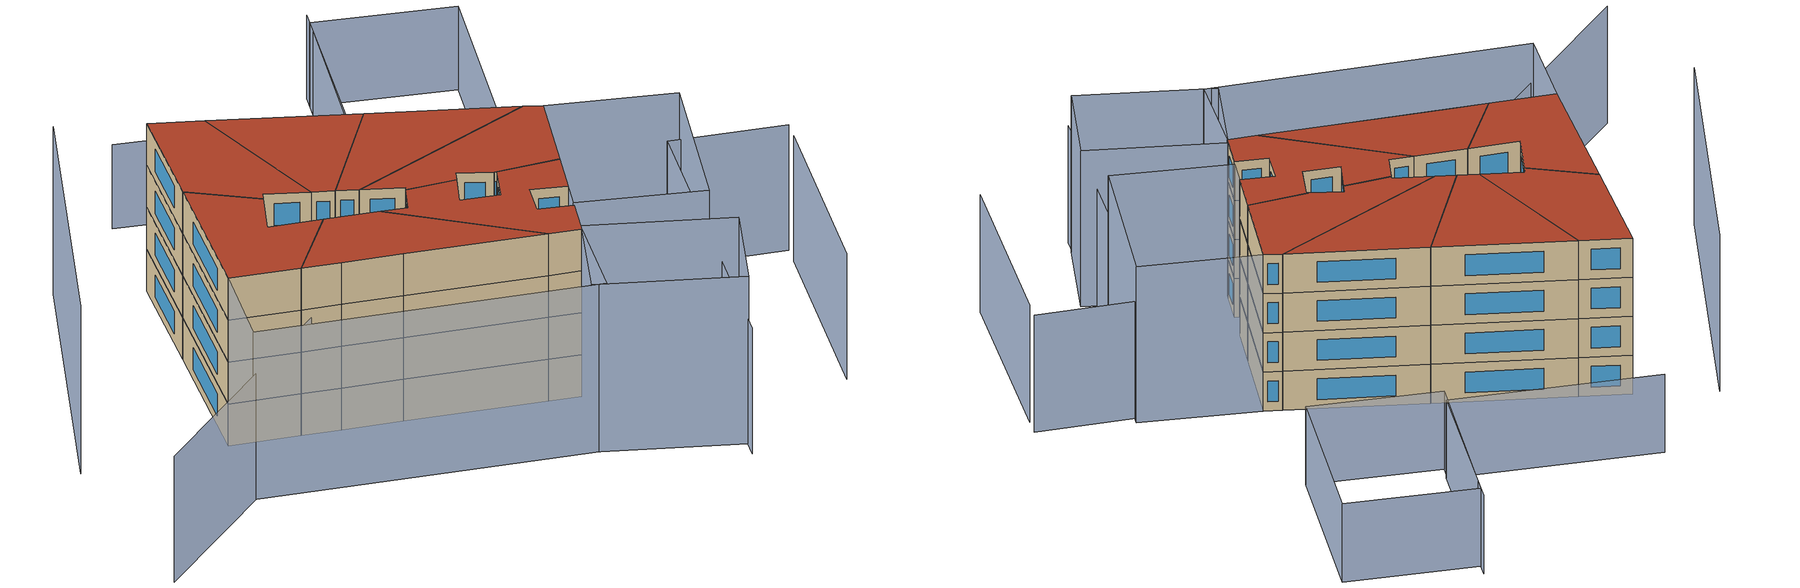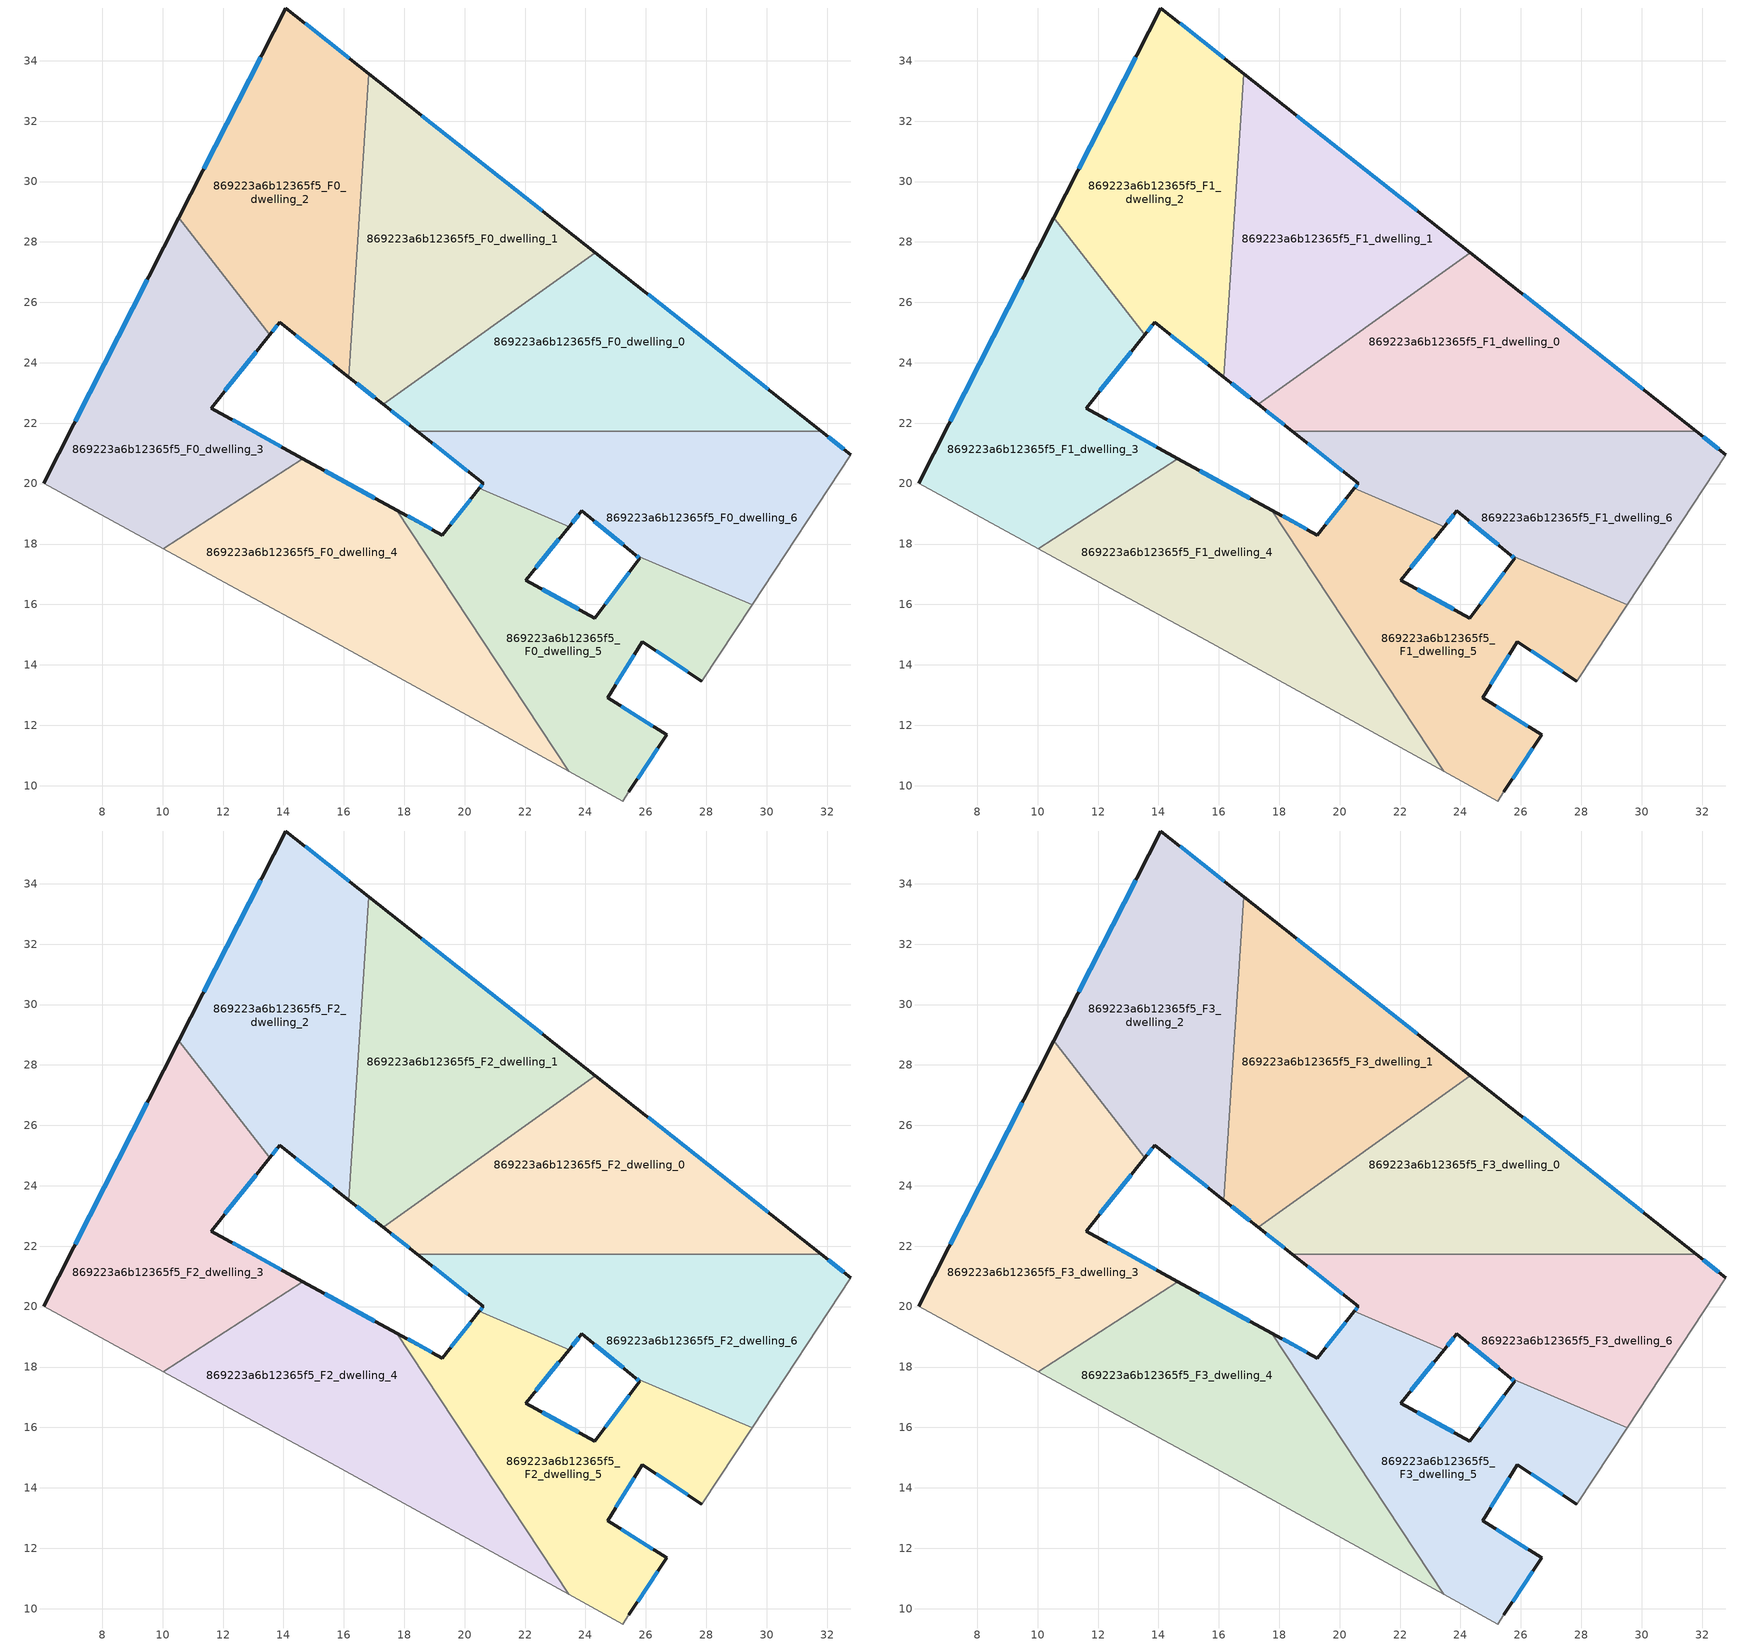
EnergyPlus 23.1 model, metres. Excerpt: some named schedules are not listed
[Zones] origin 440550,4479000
869223a6b12365f5_F0_dwelling_0
 floor ground (EU_floor_Construction): 31.8,21.73 18.44,21.73 17.3,22.63 24.32,27.65 z0
 wall outside (EU_wall_Construction): 17.3,22.63 18.44,21.73 / 31.8,21.73 24.32,27.65 z0:3
 wall to 869223a6b12365f5_F0_dwelling_6 (EU_wall_Construction): 18.44,21.73 31.8,21.73 z0:3
 wall to 869223a6b12365f5_F0_dwelling_1 (EU_wall_Construction): 24.32,27.65 17.3,22.63 z0:3
 window (EU_Window_Construction): 17.56,22.42 18.17,21.94 / 30.05,23.12 26.07,26.26 z0.7:2.3
869223a6b12365f5_F0_dwelling_1
 floor ground (EU_floor_Construction): 24.32,27.65 17.3,22.63 16.16,23.53 16.83,33.57 z0
 wall outside (EU_wall_Construction): 16.16,23.53 17.3,22.63 / 24.32,27.65 16.83,33.57 z0:3
 wall to 869223a6b12365f5_F0_dwelling_2 (EU_wall_Construction): 16.83,33.57 16.16,23.53 z0:3
 window (EU_Window_Construction): 16.43,23.32 17.03,22.84 / 22.56,29.04 18.58,32.18 z0.7:2.3
869223a6b12365f5_F0_dwelling_2
 floor ground (EU_floor_Construction): 16.83,33.57 16.16,23.53 13.87,25.33 13.55,24.93 10.54,28.8 14.08,35.75 z0
 wall outside (EU_wall_Construction): 13.55,24.93 13.87,25.33 16.16,23.53 / 16.83,33.57 14.08,35.75 10.54,28.8 z0:3
 wall to 869223a6b12365f5_F0_dwelling_3 (EU_wall_Construction): 10.54,28.8 13.55,24.93 z0:3
 window (EU_Window_Construction): 14.41,24.91 15.63,23.95 / 13.63,25.03 13.8,25.24 / 13.25,34.12 11.37,30.43 / 16.19,34.08 14.72,35.24 z0.7:2.3
869223a6b12365f5_F0_dwelling_3
 floor ground (EU_floor_Construction): 13.55,24.93 11.61,22.5 14.65,20.83 10.02,17.84 6.06,20.01 10.54,28.8 z0
 wall outside (EU_wall_Construction): 14.65,20.83 11.61,22.5 13.55,24.93 / 10.54,28.8 6.06,20.01 z0:3
 wall adiabatic (EU_wall_Construction): 6.06,20.01 10.02,17.84 z0:3
 wall to 869223a6b12365f5_F0_dwelling_4 (EU_wall_Construction): 10.02,17.84 14.65,20.83 z0:3
 window (EU_Window_Construction): 12.06,23.07 13.1,24.36 / 13.94,21.22 12.32,22.11 / 9.49,26.74 7.11,22.07 z0.7:2.3
869223a6b12365f5_F0_dwelling_4
 floor ground (EU_floor_Construction): 17.76,19.12 23.45,10.48 15.59,14.81 12.22,16.63 10.02,17.84 14.65,20.83 z0
 wall outside (EU_wall_Construction): 17.76,19.12 14.65,20.83 z0:3
 wall adiabatic (EU_wall_Construction): 10.02,17.84 12.22,16.63 15.59,14.81 23.45,10.48 z0:3
 wall to 869223a6b12365f5_F0_dwelling_5 (EU_wall_Construction): 23.45,10.48 17.76,19.12 z0:3
 window (EU_Window_Construction): 17.03,19.52 15.38,20.43 z0.7:2.3
869223a6b12365f5_F0_dwelling_5
 floor ground (EU_floor_Construction): 29.52,16 27.84,13.46 25.89,14.77 24.73,12.92 26.68,11.68 25.44,9.79 25.23,9.49 23.45,10.48 17.76,19.12 19.26,18.3 20.49,19.84 23.46,18.57 22.03,16.8 24.31,15.54 25.8,17.53 25.66,17.63 z0
 wall outside (EU_wall_Construction): 25.44,9.79 26.68,11.68 24.73,12.92 25.89,14.77 27.84,13.46 / 20.49,19.84 19.26,18.3 17.76,19.12 / 25.66,17.63 25.8,17.53 24.31,15.54 22.03,16.8 23.46,18.57 z0:3
 wall adiabatic (EU_wall_Construction): 23.45,10.48 25.23,9.49 25.44,9.79 / 27.84,13.46 29.52,16 z0:3
 wall to 869223a6b12365f5_F0_dwelling_6 (EU_wall_Construction): 23.46,18.57 20.49,19.84 / 29.52,16 25.66,17.63 z0:3
 window (EU_Window_Construction): 26.23,11.97 25.19,12.63 / 25.73,10.23 26.39,11.24 / 18.91,18.49 18.11,18.93 / 20.2,19.48 19.55,18.66 / 22.36,17.22 23.12,18.16 / 23.77,15.83 22.56,16.5 / 25.45,17.06 24.66,16 / 25.69,17.61 25.77,17.55 / 26.34,14.46 27.38,13.76 / 25,13.35 25.62,14.34 z0.7:2.3
869223a6b12365f5_F0_dwelling_6
 floor ground (EU_floor_Construction): 32.79,20.96 29.52,16 25.66,17.63 23.88,19.09 23.46,18.57 20.49,19.84 20.62,20.01 18.44,21.73 31.8,21.73 z0
 wall outside (EU_wall_Construction): 23.46,18.57 23.88,19.09 25.66,17.63 / 18.44,21.73 20.62,20.01 20.49,19.84 / 32.79,20.96 31.8,21.73 z0:3
 wall adiabatic (EU_wall_Construction): 29.52,16 32.79,20.96 z0:3
 window (EU_Window_Construction): 24.3,18.75 25.24,17.98 / 23.56,18.7 23.78,18.97 / 20.59,19.97 20.52,19.88 / 18.95,21.33 20.11,20.41 / 32.56,21.14 32.03,21.55 z0.7:2.3
869223a6b12365f5_F1_dwelling_0
 floor to 869223a6b12365f5_F0_dwelling_0 (EU_floor_Construction): 31.8,21.73 18.44,21.73 17.3,22.63 24.32,27.65 z3
 wall outside (EU_wall_Construction): 17.3,22.63 18.44,21.73 / 31.8,21.73 24.32,27.65 z3:6
 wall to 869223a6b12365f5_F1_dwelling_6 (EU_wall_Construction): 18.44,21.73 31.8,21.73 z3:6
 wall to 869223a6b12365f5_F1_dwelling_1 (EU_wall_Construction): 24.32,27.65 17.3,22.63 z3:6
 window (EU_Window_Construction): 17.56,22.42 18.17,21.94 / 30.05,23.12 26.07,26.26 z3.7:5.3
869223a6b12365f5_F1_dwelling_1
 floor to 869223a6b12365f5_F0_dwelling_1 (EU_floor_Construction): 24.32,27.65 17.3,22.63 16.16,23.53 16.83,33.57 z3
 wall outside (EU_wall_Construction): 16.16,23.53 17.3,22.63 / 24.32,27.65 16.83,33.57 z3:6
 wall to 869223a6b12365f5_F1_dwelling_2 (EU_wall_Construction): 16.83,33.57 16.16,23.53 z3:6
 window (EU_Window_Construction): 16.43,23.32 17.03,22.84 / 22.56,29.04 18.58,32.18 z3.7:5.3
869223a6b12365f5_F1_dwelling_2
 floor to 869223a6b12365f5_F0_dwelling_2 (EU_floor_Construction): 16.83,33.57 16.16,23.53 13.87,25.33 13.55,24.93 10.54,28.8 14.08,35.75 z3
 wall outside (EU_wall_Construction): 13.55,24.93 13.87,25.33 16.16,23.53 / 16.83,33.57 14.08,35.75 10.54,28.8 z3:6
 wall to 869223a6b12365f5_F1_dwelling_3 (EU_wall_Construction): 10.54,28.8 13.55,24.93 z3:6
 window (EU_Window_Construction): 14.41,24.91 15.63,23.95 / 13.63,25.03 13.8,25.24 / 13.25,34.12 11.37,30.43 / 16.19,34.08 14.72,35.24 z3.7:5.3
869223a6b12365f5_F1_dwelling_3
 floor to 869223a6b12365f5_F0_dwelling_3 (EU_floor_Construction): 13.55,24.93 11.61,22.5 14.65,20.83 10.02,17.84 6.06,20.01 10.54,28.8 z3
 wall outside (EU_wall_Construction): 14.65,20.83 11.61,22.5 13.55,24.93 / 10.54,28.8 6.06,20.01 z3:6
 wall adiabatic (EU_wall_Construction): 6.06,20.01 10.02,17.84 z3:6
 wall to 869223a6b12365f5_F1_dwelling_4 (EU_wall_Construction): 10.02,17.84 14.65,20.83 z3:6
 window (EU_Window_Construction): 12.06,23.07 13.1,24.36 / 13.94,21.22 12.32,22.11 / 9.49,26.74 7.11,22.07 z3.7:5.3
869223a6b12365f5_F1_dwelling_4
 floor to 869223a6b12365f5_F0_dwelling_4 (EU_floor_Construction): 17.76,19.12 23.45,10.48 15.58,14.81 12.22,16.63 10.02,17.84 14.65,20.83 z3
 wall outside (EU_wall_Construction): 17.76,19.12 14.65,20.83 z3:6
 wall adiabatic (EU_wall_Construction): 10.02,17.84 12.22,16.63 15.59,14.81 23.45,10.48 z3:6
 wall to 869223a6b12365f5_F1_dwelling_5 (EU_wall_Construction): 23.45,10.48 17.76,19.12 z3:6
 window (EU_Window_Construction): 17.03,19.52 15.38,20.43 z3.7:5.3
869223a6b12365f5_F1_dwelling_5
 floor to 869223a6b12365f5_F0_dwelling_5 (EU_floor_Construction): 29.52,16 27.84,13.46 25.89,14.77 24.73,12.92 26.68,11.68 25.44,9.79 25.23,9.49 23.45,10.48 17.76,19.12 19.26,18.3 20.49,19.84 23.46,18.57 22.03,16.8 24.31,15.54 25.8,17.53 25.66,17.63 z3
 wall outside (EU_wall_Construction): 25.44,9.79 26.68,11.68 24.73,12.92 25.89,14.77 27.84,13.46 / 20.49,19.84 19.26,18.3 17.76,19.12 / 25.66,17.63 25.8,17.53 24.31,15.54 22.03,16.8 23.46,18.57 z3:6
 wall adiabatic (EU_wall_Construction): 23.45,10.48 25.23,9.49 25.44,9.79 / 27.84,13.46 29.52,16 z3:6
 wall to 869223a6b12365f5_F1_dwelling_6 (EU_wall_Construction): 23.46,18.57 20.49,19.84 / 29.52,16 25.66,17.63 z3:6
 window (EU_Window_Construction): 26.23,11.97 25.19,12.63 / 25.73,10.23 26.39,11.24 / 18.91,18.49 18.11,18.93 / 20.2,19.48 19.55,18.66 / 22.36,17.22 23.12,18.16 / 23.77,15.83 22.56,16.5 / 25.45,17.06 24.66,16 / 25.69,17.61 25.77,17.55 / 26.34,14.46 27.38,13.76 / 25,13.35 25.62,14.34 z3.7:5.3
869223a6b12365f5_F1_dwelling_6
 floor to 869223a6b12365f5_F0_dwelling_6 (EU_floor_Construction): 32.79,20.96 29.52,16 25.66,17.63 23.88,19.09 23.46,18.57 20.49,19.84 20.62,20.01 18.44,21.73 31.8,21.73 z3
 wall outside (EU_wall_Construction): 23.46,18.57 23.88,19.09 25.66,17.63 / 18.44,21.73 20.62,20.01 20.49,19.84 / 32.79,20.96 31.8,21.73 z3:6
 wall adiabatic (EU_wall_Construction): 29.52,16 32.79,20.96 z3:6
 window (EU_Window_Construction): 24.3,18.75 25.24,17.98 / 23.56,18.7 23.78,18.97 / 20.59,19.97 20.52,19.88 / 18.95,21.33 20.11,20.41 / 32.56,21.14 32.03,21.55 z3.7:5.3
869223a6b12365f5_F2_dwelling_0
 floor to 869223a6b12365f5_F1_dwelling_0 (EU_floor_Construction): 31.8,21.73 18.44,21.73 17.3,22.63 24.32,27.65 z6
 wall outside (EU_wall_Construction): 17.3,22.63 18.44,21.73 / 31.8,21.73 24.32,27.65 z6:9
 wall to 869223a6b12365f5_F2_dwelling_6 (EU_wall_Construction): 18.44,21.73 31.8,21.73 z6:9
 wall to 869223a6b12365f5_F2_dwelling_1 (EU_wall_Construction): 24.32,27.65 17.3,22.63 z6:9
 window (EU_Window_Construction): 17.56,22.42 18.17,21.94 / 30.05,23.12 26.07,26.26 z6.7:8.3
869223a6b12365f5_F2_dwelling_1
 floor to 869223a6b12365f5_F1_dwelling_1 (EU_floor_Construction): 24.32,27.65 17.3,22.63 16.16,23.53 16.83,33.57 z6
 wall outside (EU_wall_Construction): 16.16,23.53 17.3,22.63 / 24.32,27.65 16.83,33.57 z6:9
 wall to 869223a6b12365f5_F2_dwelling_2 (EU_wall_Construction): 16.83,33.57 16.16,23.53 z6:9
 window (EU_Window_Construction): 16.43,23.32 17.03,22.84 / 22.56,29.04 18.58,32.18 z6.7:8.3
869223a6b12365f5_F2_dwelling_2
 floor to 869223a6b12365f5_F1_dwelling_2 (EU_floor_Construction): 16.83,33.57 16.16,23.53 13.87,25.33 13.55,24.93 10.54,28.8 14.08,35.75 z6
 wall outside (EU_wall_Construction): 13.55,24.93 13.87,25.33 16.16,23.53 / 16.83,33.57 14.08,35.75 10.54,28.8 z6:9
 wall to 869223a6b12365f5_F2_dwelling_3 (EU_wall_Construction): 10.54,28.8 13.55,24.93 z6:9
 window (EU_Window_Construction): 14.41,24.91 15.63,23.95 / 13.63,25.03 13.8,25.24 / 13.25,34.12 11.37,30.43 / 16.19,34.08 14.72,35.24 z6.7:8.3
869223a6b12365f5_F2_dwelling_3
 floor to 869223a6b12365f5_F1_dwelling_3 (EU_floor_Construction): 13.55,24.93 11.61,22.5 14.65,20.83 10.02,17.84 6.06,20.01 10.54,28.8 z6
 wall outside (EU_wall_Construction): 14.65,20.83 11.61,22.5 13.55,24.93 / 10.54,28.8 6.06,20.01 z6:9
 wall adiabatic (EU_wall_Construction): 6.06,20.01 10.02,17.84 z6:9
 wall to 869223a6b12365f5_F2_dwelling_4 (EU_wall_Construction): 10.02,17.84 14.65,20.83 z6:9
 window (EU_Window_Construction): 12.06,23.07 13.1,24.36 / 13.94,21.22 12.32,22.11 / 9.49,26.74 7.11,22.07 z6.7:8.3
869223a6b12365f5_F2_dwelling_4
 floor to 869223a6b12365f5_F1_dwelling_4 (EU_floor_Construction): 17.76,19.12 23.45,10.48 15.58,14.81 12.22,16.63 10.02,17.84 14.65,20.83 z6
 wall outside (EU_wall_Construction): 17.76,19.12 14.65,20.83 z6:9
 wall adiabatic (EU_wall_Construction): 10.02,17.84 12.22,16.63 15.59,14.81 23.45,10.48 z6:9
 wall to 869223a6b12365f5_F2_dwelling_5 (EU_wall_Construction): 23.45,10.48 17.76,19.12 z6:9
 window (EU_Window_Construction): 17.03,19.52 15.38,20.43 z6.7:8.3
869223a6b12365f5_F2_dwelling_5
 floor to 869223a6b12365f5_F1_dwelling_5 (EU_floor_Construction): 29.52,16 27.84,13.46 25.89,14.77 24.73,12.92 26.68,11.68 25.44,9.79 25.23,9.49 23.45,10.48 17.76,19.12 19.26,18.3 20.49,19.84 23.46,18.57 22.03,16.8 24.31,15.54 25.8,17.53 25.66,17.63 z6
 wall outside (EU_wall_Construction): 25.44,9.79 26.68,11.68 24.73,12.92 25.89,14.77 27.84,13.46 / 20.49,19.84 19.26,18.3 17.76,19.12 / 25.66,17.63 25.8,17.53 24.31,15.54 22.03,16.8 23.46,18.57 z6:9
 wall adiabatic (EU_wall_Construction): 23.45,10.48 25.23,9.49 25.44,9.79 / 27.84,13.46 29.52,16 z6:9
 wall to 869223a6b12365f5_F2_dwelling_6 (EU_wall_Construction): 23.46,18.57 20.49,19.84 / 29.52,16 25.66,17.63 z6:9
 window (EU_Window_Construction): 26.23,11.97 25.19,12.63 / 25.73,10.23 26.39,11.24 / 18.91,18.49 18.11,18.93 / 20.2,19.48 19.55,18.66 / 22.36,17.22 23.12,18.16 / 23.77,15.83 22.56,16.5 / 25.45,17.06 24.66,16 / 25.69,17.61 25.77,17.55 / 26.34,14.46 27.38,13.76 / 25,13.35 25.62,14.34 z6.7:8.3
869223a6b12365f5_F2_dwelling_6
 floor to 869223a6b12365f5_F1_dwelling_6 (EU_floor_Construction): 32.79,20.96 29.52,16 25.66,17.63 23.88,19.09 23.46,18.57 20.49,19.84 20.62,20.01 18.44,21.73 31.8,21.73 z6
 wall outside (EU_wall_Construction): 23.46,18.57 23.88,19.09 25.66,17.63 / 18.44,21.73 20.62,20.01 20.49,19.84 / 32.79,20.96 31.8,21.73 z6:9
 wall adiabatic (EU_wall_Construction): 29.52,16 32.79,20.96 z6:9
 window (EU_Window_Construction): 24.3,18.75 25.24,17.98 / 23.56,18.7 23.78,18.97 / 20.59,19.97 20.52,19.88 / 18.95,21.33 20.11,20.41 / 32.56,21.14 32.03,21.55 z6.7:8.3
869223a6b12365f5_F3_dwelling_0
 floor to 869223a6b12365f5_F2_dwelling_0 (EU_floor_Construction): 31.8,21.73 18.44,21.73 17.3,22.63 24.32,27.65 z9
 wall outside (EU_wall_Construction): 17.3,22.63 18.44,21.73 / 31.8,21.73 24.32,27.65 z9:12
 wall to 869223a6b12365f5_F3_dwelling_6 (EU_wall_Construction): 18.44,21.73 31.8,21.73 z9:12
 wall to 869223a6b12365f5_F3_dwelling_1 (EU_wall_Construction): 24.32,27.65 17.3,22.63 z9:12
 window (EU_Window_Construction): 17.56,22.42 18.17,21.94 / 30.05,23.12 26.07,26.26 z9.7:11.3
 roof outside (EU_roof_Construction): 31.8,21.73 24.32,27.65 17.3,22.63 18.44,21.73 z12
869223a6b12365f5_F3_dwelling_1
 floor to 869223a6b12365f5_F2_dwelling_1 (EU_floor_Construction): 24.32,27.65 17.3,22.63 16.16,23.53 16.83,33.57 z9
 wall outside (EU_wall_Construction): 16.16,23.53 17.3,22.63 / 24.32,27.65 16.83,33.57 z9:12
 wall to 869223a6b12365f5_F3_dwelling_2 (EU_wall_Construction): 16.83,33.57 16.16,23.53 z9:12
 window (EU_Window_Construction): 16.43,23.32 17.03,22.84 / 22.56,29.04 18.58,32.18 z9.7:11.3
 roof outside (EU_roof_Construction): 24.32,27.65 16.83,33.57 16.16,23.53 17.3,22.63 z12
869223a6b12365f5_F3_dwelling_2
 floor to 869223a6b12365f5_F2_dwelling_2 (EU_floor_Construction): 16.83,33.57 16.16,23.53 13.87,25.33 13.55,24.93 10.54,28.8 14.08,35.75 z9
 wall outside (EU_wall_Construction): 13.55,24.93 13.87,25.33 16.16,23.53 / 16.83,33.57 14.08,35.75 10.54,28.8 z9:12
 wall to 869223a6b12365f5_F3_dwelling_3 (EU_wall_Construction): 10.54,28.8 13.55,24.93 z9:12
 window (EU_Window_Construction): 14.41,24.91 15.63,23.95 / 13.63,25.03 13.8,25.24 / 13.25,34.12 11.37,30.43 / 16.19,34.08 14.72,35.24 z9.7:11.3
 roof outside (EU_roof_Construction): 16.16,23.53 16.83,33.57 14.08,35.75 10.54,28.8 13.55,24.93 13.87,25.33 z12
869223a6b12365f5_F3_dwelling_3
 floor to 869223a6b12365f5_F2_dwelling_3 (EU_floor_Construction): 13.55,24.93 11.61,22.5 14.65,20.83 10.02,17.84 6.06,20.01 10.54,28.8 z9
 wall outside (EU_wall_Construction): 14.65,20.83 11.61,22.5 13.55,24.93 / 10.54,28.8 6.06,20.01 z9:12
 wall adiabatic (EU_wall_Construction): 6.06,20.01 10.02,17.84 z9:12
 wall to 869223a6b12365f5_F3_dwelling_4 (EU_wall_Construction): 10.02,17.84 14.65,20.83 z9:12
 window (EU_Window_Construction): 12.06,23.07 13.1,24.36 / 13.94,21.22 12.32,22.11 / 9.49,26.74 7.11,22.07 z9.7:11.3
 roof outside (EU_roof_Construction): 14.65,20.83 11.61,22.5 13.55,24.93 10.54,28.8 6.06,20.01 10.02,17.84 z12
869223a6b12365f5_F3_dwelling_4
 floor to 869223a6b12365f5_F2_dwelling_4 (EU_floor_Construction): 17.76,19.12 23.45,10.48 15.58,14.81 12.22,16.63 10.02,17.84 14.65,20.83 z9
 wall outside (EU_wall_Construction): 17.76,19.12 14.65,20.83 z9:12
 wall adiabatic (EU_wall_Construction): 10.02,17.84 12.22,16.63 15.59,14.81 23.45,10.48 z9:12
 wall to 869223a6b12365f5_F3_dwelling_5 (EU_wall_Construction): 23.45,10.48 17.76,19.12 z9:12
 window (EU_Window_Construction): 17.03,19.52 15.38,20.43 z9.7:11.3
 roof outside (EU_roof_Construction): 23.45,10.48 17.76,19.12 14.65,20.83 10.02,17.84 12.22,16.63 15.59,14.81 z12
869223a6b12365f5_F3_dwelling_5
 floor to 869223a6b12365f5_F2_dwelling_5 (EU_floor_Construction): 29.52,16 27.84,13.46 25.89,14.77 24.73,12.92 26.68,11.68 25.44,9.79 25.23,9.49 23.45,10.48 17.76,19.12 19.26,18.3 20.49,19.84 23.46,18.57 22.03,16.8 24.31,15.54 25.8,17.53 25.66,17.63 z9
 wall outside (EU_wall_Construction): 25.44,9.79 26.68,11.68 24.73,12.92 25.89,14.77 27.84,13.46 / 20.49,19.84 19.26,18.3 17.76,19.12 / 25.66,17.63 25.8,17.53 24.31,15.54 22.03,16.8 23.46,18.57 z9:12
 wall adiabatic (EU_wall_Construction): 23.45,10.48 25.23,9.49 25.44,9.79 / 27.84,13.46 29.52,16 z9:12
 wall to 869223a6b12365f5_F3_dwelling_6 (EU_wall_Construction): 23.46,18.57 20.49,19.84 / 29.52,16 25.66,17.63 z9:12
 window (EU_Window_Construction): 26.23,11.97 25.19,12.63 / 25.73,10.23 26.39,11.24 / 18.91,18.49 18.11,18.93 / 20.2,19.48 19.55,18.66 / 22.36,17.22 23.12,18.16 / 23.77,15.83 22.56,16.5 / 25.45,17.06 24.66,16 / 25.69,17.61 25.77,17.55 / 26.34,14.46 27.38,13.76 / 25,13.35 25.62,14.34 z9.7:11.3
 roof outside (EU_roof_Construction): 26.68,11.68 24.73,12.92 25.89,14.77 27.84,13.46 29.52,16 25.66,17.63 25.8,17.53 24.31,15.54 22.03,16.8 23.46,18.57 20.49,19.84 19.26,18.3 17.76,19.12 23.45,10.48 25.23,9.49 25.44,9.79 z12
869223a6b12365f5_F3_dwelling_6
 floor to 869223a6b12365f5_F2_dwelling_6 (EU_floor_Construction): 32.79,20.96 29.52,16 25.66,17.63 23.88,19.09 23.46,18.57 20.49,19.84 20.62,20.01 18.44,21.73 31.8,21.73 z9
 wall outside (EU_wall_Construction): 23.46,18.57 23.88,19.09 25.66,17.63 / 18.44,21.73 20.62,20.01 20.49,19.84 / 32.79,20.96 31.8,21.73 z9:12
 wall adiabatic (EU_wall_Construction): 29.52,16 32.79,20.96 z9:12
 window (EU_Window_Construction): 24.3,18.75 25.24,17.98 / 23.56,18.7 23.78,18.97 / 20.59,19.97 20.52,19.88 / 18.95,21.33 20.11,20.41 / 32.56,21.14 32.03,21.55 z9.7:11.3
 roof outside (EU_roof_Construction): 29.52,16 32.79,20.96 31.8,21.73 18.44,21.73 20.62,20.01 20.49,19.84 23.46,18.57 23.88,19.09 25.66,17.63 z12
shading: 38.14,0.02 44.64,11.65 / 28.44,-2.07 38.68,16.35 / 38.68,16.35 45.23,12.7 / -6.47,11.34 9.89,16.8 z0:9; 9.74,39.3 -2.46,23.83 / 29.03,-1.13 21.5,4.66 / 21.5,4.66 25.44,9.79 / 25.44,9.79 32.97,4 / 32.97,4 29.03,-1.13 / 22.3,4.15 3.13,14.68 / 3.13,14.68 6.07,20.04 / 6.07,20.04 25.24,9.5 / 25.24,9.5 22.3,4.15 / 26.82,11.91 32.79,20.95 / 32.79,20.95 39.69,16.4 / 39.69,16.4 33.73,7.36 / 33.73,7.36 26.82,11.91 z0:12; 35.47,44.57 29.57,34.74 / 29.57,34.74 17.25,42.13 / 42.79,39.08 36.69,29.14 / 36.69,29.14 28.94,33.89 / 28.94,33.89 35.04,43.83 / 35.04,43.83 42.79,39.08 z0:6
[Building]
EU S2 Campaign: North Axis=0; Terrain=City; Solar Distribution=FullExterior
[Site:Location]
Madrid: Latitude=40.5; Longitude=-3.5; Time Zone=1; Elevation=609
[SizingPeriod:WeatherFileDays]
AnnualSizingPeriod: Begin Month=1; Begin Day of Month=1; End Month=12; End Day of Month=31; Day of Week for Start Day=Monday; Use Weather File Daylight Saving Period=No; Use Weather File Rain and Snow Indicators=No
[MATERIAL]
EU_InternalMass_Material: Roughness=MediumRough; Thickness=0.1; Conductivity=1; Density=1800; Specific Heat=900; Thermal Absorptance=0.9; Solar Absorptance=0.7; Visible Absorptance=0.7
[MATERIAL:NOMASS] Roughness=MediumRough; Thermal Absorptance=0.9; Solar Absorptance=0.7; Visible Absorptance=0.7
Name | Thermal Resistance
EU_wall_NoMass | 0.419739
EU_roof_NoMass | 0.352165
EU_floor_NoMass | 0.608284
[WINDOWMATERIAL:SIMPLEGLAZINGSYSTEM]
EU_Window_SimpleGlazing: UFactor=4.8352; Solar Heat Gain Coefficient=0.85; Visible Transmittance=0.85
[CONSTRUCTION]
EU_wall_Construction: EU_wall_NoMass
EU_roof_Construction: EU_roof_NoMass
EU_floor_Construction: EU_floor_NoMass
EU_Window_Construction: EU_Window_SimpleGlazing
EU_InternalMass_Construction: EU_InternalMass_Material
[ZONE] Type=1; Multiplier=1; Ceiling Height=autocalculate; Floor Area=autocalculate; Part of Total Floor Area=Yes
Name | Volume
869223a6b12365f5_F0_dwelling_0; 869223a6b12365f5_F1_dwelling_0; 869223a6b12365f5_F2_dwelling_0; 869223a6b12365f5_F3_dwelling_0 | 136.723
869223a6b12365f5_F0_dwelling_1 | 136.759
869223a6b12365f5_F1_dwelling_1; 869223a6b12365f5_F2_dwelling_1; 869223a6b12365f5_F3_dwelling_1 | 136.76
869223a6b12365f5_F0_dwelling_2; 869223a6b12365f5_F1_dwelling_2; 869223a6b12365f5_F2_dwelling_2; 869223a6b12365f5_F3_dwelling_2; 869223a6b12365f5_F0_dwelling_4 | 136.735
869223a6b12365f5_F0_dwelling_3 | 136.74
869223a6b12365f5_F1_dwelling_3; 869223a6b12365f5_F2_dwelling_3; 869223a6b12365f5_F3_dwelling_3 | 136.741
869223a6b12365f5_F1_dwelling_4; 869223a6b12365f5_F2_dwelling_4; 869223a6b12365f5_F3_dwelling_4 | 136.736
869223a6b12365f5_F0_dwelling_5; 869223a6b12365f5_F1_dwelling_5; 869223a6b12365f5_F2_dwelling_5; 869223a6b12365f5_F3_dwelling_5 | 136.745
869223a6b12365f5_F0_dwelling_6; 869223a6b12365f5_F1_dwelling_6; 869223a6b12365f5_F2_dwelling_6; 869223a6b12365f5_F3_dwelling_6 | 136.733
[INTERNALMASS] Construction=EU_InternalMass_Construction
Name | Zone or ZoneList | Surface Area
869223a6b12365f5_F0_dwelling_0_EU_InternalMass | 869223a6b12365f5_F0_dwelling_0 | 45.5745
869223a6b12365f5_F0_dwelling_1_EU_InternalMass | 869223a6b12365f5_F0_dwelling_1 | 45.5865
869223a6b12365f5_F0_dwelling_2_EU_InternalMass | 869223a6b12365f5_F0_dwelling_2 | 45.5783
869223a6b12365f5_F0_dwelling_3_EU_InternalMass | 869223a6b12365f5_F0_dwelling_3 | 45.58
869223a6b12365f5_F0_dwelling_4_EU_InternalMass | 869223a6b12365f5_F0_dwelling_4 | 45.5784
869223a6b12365f5_F0_dwelling_5_EU_InternalMass | 869223a6b12365f5_F0_dwelling_5 | 45.5821
869223a6b12365f5_F0_dwelling_6_EU_InternalMass | 869223a6b12365f5_F0_dwelling_6 | 45.5778
869223a6b12365f5_F1_dwelling_0_EU_InternalMass | 869223a6b12365f5_F1_dwelling_0 | 45.5745
869223a6b12365f5_F1_dwelling_1_EU_InternalMass | 869223a6b12365f5_F1_dwelling_1 | 45.5865
869223a6b12365f5_F1_dwelling_2_EU_InternalMass | 869223a6b12365f5_F1_dwelling_2 | 45.5783
869223a6b12365f5_F1_dwelling_3_EU_InternalMass | 869223a6b12365f5_F1_dwelling_3 | 45.58
869223a6b12365f5_F1_dwelling_4_EU_InternalMass | 869223a6b12365f5_F1_dwelling_4 | 45.5784
869223a6b12365f5_F1_dwelling_5_EU_InternalMass | 869223a6b12365f5_F1_dwelling_5 | 45.5821
869223a6b12365f5_F1_dwelling_6_EU_InternalMass | 869223a6b12365f5_F1_dwelling_6 | 45.5778
869223a6b12365f5_F2_dwelling_0_EU_InternalMass | 869223a6b12365f5_F2_dwelling_0 | 45.5745
869223a6b12365f5_F2_dwelling_1_EU_InternalMass | 869223a6b12365f5_F2_dwelling_1 | 45.5865
869223a6b12365f5_F2_dwelling_2_EU_InternalMass | 869223a6b12365f5_F2_dwelling_2 | 45.5783
869223a6b12365f5_F2_dwelling_3_EU_InternalMass | 869223a6b12365f5_F2_dwelling_3 | 45.58
869223a6b12365f5_F2_dwelling_4_EU_InternalMass | 869223a6b12365f5_F2_dwelling_4 | 45.5784
869223a6b12365f5_F2_dwelling_5_EU_InternalMass | 869223a6b12365f5_F2_dwelling_5 | 45.5821
869223a6b12365f5_F2_dwelling_6_EU_InternalMass | 869223a6b12365f5_F2_dwelling_6 | 45.5778
869223a6b12365f5_F3_dwelling_0_EU_InternalMass | 869223a6b12365f5_F3_dwelling_0 | 45.5745
869223a6b12365f5_F3_dwelling_1_EU_InternalMass | 869223a6b12365f5_F3_dwelling_1 | 45.5865
869223a6b12365f5_F3_dwelling_2_EU_InternalMass | 869223a6b12365f5_F3_dwelling_2 | 45.5783
869223a6b12365f5_F3_dwelling_3_EU_InternalMass | 869223a6b12365f5_F3_dwelling_3 | 45.58
869223a6b12365f5_F3_dwelling_4_EU_InternalMass | 869223a6b12365f5_F3_dwelling_4 | 45.5784
869223a6b12365f5_F3_dwelling_5_EU_InternalMass | 869223a6b12365f5_F3_dwelling_5 | 45.5821
869223a6b12365f5_F3_dwelling_6_EU_InternalMass | 869223a6b12365f5_F3_dwelling_6 | 45.5778
[OTHEREQUIPMENT] Fuel Type=Electricity; Design Level Calculation Method=Watts/Area; Power per Zone Floor Area=1; Fraction Latent=0; Fraction Radiant=0; Fraction Lost=0; Carbon Dioxide Generation Rate=0; EndUse Subcategory=EU_Step8_InternalGains
Name | Zone or ZoneList or Space or SpaceList | Schedule
EU_Step8_InternalGain_869223a6b12365f5_F0_dwelling_0_f000 | 869223a6b12365f5_F0_dwelling_0 | EU_Step8_GainSchedule_869223a6b12365f5_F0_dwelling_0_f000
EU_Step8_InternalGain_869223a6b12365f5_F0_dwelling_1_f000 | 869223a6b12365f5_F0_dwelling_1 | EU_Step8_GainSchedule_869223a6b12365f5_F0_dwelling_1_f000
EU_Step8_InternalGain_869223a6b12365f5_F0_dwelling_2_f000 | 869223a6b12365f5_F0_dwelling_2 | EU_Step8_GainSchedule_869223a6b12365f5_F0_dwelling_2_f000
EU_Step8_InternalGain_869223a6b12365f5_F0_dwelling_3_f000 | 869223a6b12365f5_F0_dwelling_3 | EU_Step8_GainSchedule_869223a6b12365f5_F0_dwelling_3_f000
EU_Step8_InternalGain_869223a6b12365f5_F0_dwelling_4_f000 | 869223a6b12365f5_F0_dwelling_4 | EU_Step8_GainSchedule_869223a6b12365f5_F0_dwelling_4_f000
EU_Step8_InternalGain_869223a6b12365f5_F0_dwelling_5_f000 | 869223a6b12365f5_F0_dwelling_5 | EU_Step8_GainSchedule_869223a6b12365f5_F0_dwelling_5_f000
EU_Step8_InternalGain_869223a6b12365f5_F0_dwelling_6_f000 | 869223a6b12365f5_F0_dwelling_6 | EU_Step8_GainSchedule_869223a6b12365f5_F0_dwelling_6_f000
EU_Step8_InternalGain_869223a6b12365f5_F1_dwelling_0_f000 | 869223a6b12365f5_F1_dwelling_0 | EU_Step8_GainSchedule_869223a6b12365f5_F1_dwelling_0_f000
EU_Step8_InternalGain_869223a6b12365f5_F1_dwelling_1_f000 | 869223a6b12365f5_F1_dwelling_1 | EU_Step8_GainSchedule_869223a6b12365f5_F1_dwelling_1_f000
EU_Step8_InternalGain_869223a6b12365f5_F1_dwelling_2_f000 | 869223a6b12365f5_F1_dwelling_2 | EU_Step8_GainSchedule_869223a6b12365f5_F1_dwelling_2_f000
EU_Step8_InternalGain_869223a6b12365f5_F1_dwelling_3_f000 | 869223a6b12365f5_F1_dwelling_3 | EU_Step8_GainSchedule_869223a6b12365f5_F1_dwelling_3_f000
EU_Step8_InternalGain_869223a6b12365f5_F1_dwelling_4_f000 | 869223a6b12365f5_F1_dwelling_4 | EU_Step8_GainSchedule_869223a6b12365f5_F1_dwelling_4_f000
EU_Step8_InternalGain_869223a6b12365f5_F1_dwelling_5_f000 | 869223a6b12365f5_F1_dwelling_5 | EU_Step8_GainSchedule_869223a6b12365f5_F1_dwelling_5_f000
EU_Step8_InternalGain_869223a6b12365f5_F1_dwelling_6_f000 | 869223a6b12365f5_F1_dwelling_6 | EU_Step8_GainSchedule_869223a6b12365f5_F1_dwelling_6_f000
EU_Step8_InternalGain_869223a6b12365f5_F2_dwelling_0_f000 | 869223a6b12365f5_F2_dwelling_0 | EU_Step8_GainSchedule_869223a6b12365f5_F2_dwelling_0_f000
EU_Step8_InternalGain_869223a6b12365f5_F2_dwelling_1_f000 | 869223a6b12365f5_F2_dwelling_1 | EU_Step8_GainSchedule_869223a6b12365f5_F2_dwelling_1_f000
EU_Step8_InternalGain_869223a6b12365f5_F2_dwelling_2_f000 | 869223a6b12365f5_F2_dwelling_2 | EU_Step8_GainSchedule_869223a6b12365f5_F2_dwelling_2_f000
EU_Step8_InternalGain_869223a6b12365f5_F2_dwelling_3_f000 | 869223a6b12365f5_F2_dwelling_3 | EU_Step8_GainSchedule_869223a6b12365f5_F2_dwelling_3_f000
EU_Step8_InternalGain_869223a6b12365f5_F2_dwelling_4_f000 | 869223a6b12365f5_F2_dwelling_4 | EU_Step8_GainSchedule_869223a6b12365f5_F2_dwelling_4_f000
EU_Step8_InternalGain_869223a6b12365f5_F2_dwelling_5_f000 | 869223a6b12365f5_F2_dwelling_5 | EU_Step8_GainSchedule_869223a6b12365f5_F2_dwelling_5_f000
EU_Step8_InternalGain_869223a6b12365f5_F2_dwelling_6_f000 | 869223a6b12365f5_F2_dwelling_6 | EU_Step8_GainSchedule_869223a6b12365f5_F2_dwelling_6_f000
EU_Step8_InternalGain_869223a6b12365f5_F3_dwelling_0_f000 | 869223a6b12365f5_F3_dwelling_0 | EU_Step8_GainSchedule_869223a6b12365f5_F3_dwelling_0_f000
EU_Step8_InternalGain_869223a6b12365f5_F3_dwelling_1_f000 | 869223a6b12365f5_F3_dwelling_1 | EU_Step8_GainSchedule_869223a6b12365f5_F3_dwelling_1_f000
EU_Step8_InternalGain_869223a6b12365f5_F3_dwelling_2_f000 | 869223a6b12365f5_F3_dwelling_2 | EU_Step8_GainSchedule_869223a6b12365f5_F3_dwelling_2_f000
EU_Step8_InternalGain_869223a6b12365f5_F3_dwelling_3_f000 | 869223a6b12365f5_F3_dwelling_3 | EU_Step8_GainSchedule_869223a6b12365f5_F3_dwelling_3_f000
EU_Step8_InternalGain_869223a6b12365f5_F3_dwelling_4_f000 | 869223a6b12365f5_F3_dwelling_4 | EU_Step8_GainSchedule_869223a6b12365f5_F3_dwelling_4_f000
EU_Step8_InternalGain_869223a6b12365f5_F3_dwelling_5_f000 | 869223a6b12365f5_F3_dwelling_5 | EU_Step8_GainSchedule_869223a6b12365f5_F3_dwelling_5_f000
EU_Step8_InternalGain_869223a6b12365f5_F3_dwelling_6_f000 | 869223a6b12365f5_F3_dwelling_6 | EU_Step8_GainSchedule_869223a6b12365f5_F3_dwelling_6_f000
[ZONEVENTILATION:DESIGNFLOWRATE] Schedule=EU_AlwaysOn; Design Flow Rate Calculation Method=AirChanges/Hour; Air Changes per Hour=0.703302; Ventilation Type=Natural; Fan Pressure Rise=0; Fan Total Efficiency=1; Constant Term Coefficient=1; Temperature Term Coefficient=0; Velocity Term Coefficient=0; Velocity Squared Term Coefficient=0; Minimum Indoor Temperature=-100; Maximum Indoor Temperature=100; Delta Temperature=-100; Minimum Outdoor Temperature=-100; Maximum Outdoor Temperature=100; Maximum Wind Speed=40
Name | Zone or ZoneList or Space or SpaceList
EU_ConstantAir_869223a6b12365f5_F0_dwelling_0 | 869223a6b12365f5_F0_dwelling_0
EU_ConstantAir_869223a6b12365f5_F0_dwelling_1 | 869223a6b12365f5_F0_dwelling_1
EU_ConstantAir_869223a6b12365f5_F0_dwelling_2 | 869223a6b12365f5_F0_dwelling_2
EU_ConstantAir_869223a6b12365f5_F0_dwelling_3 | 869223a6b12365f5_F0_dwelling_3
EU_ConstantAir_869223a6b12365f5_F0_dwelling_4 | 869223a6b12365f5_F0_dwelling_4
EU_ConstantAir_869223a6b12365f5_F0_dwelling_5 | 869223a6b12365f5_F0_dwelling_5
EU_ConstantAir_869223a6b12365f5_F0_dwelling_6 | 869223a6b12365f5_F0_dwelling_6
EU_ConstantAir_869223a6b12365f5_F1_dwelling_0 | 869223a6b12365f5_F1_dwelling_0
EU_ConstantAir_869223a6b12365f5_F1_dwelling_1 | 869223a6b12365f5_F1_dwelling_1
EU_ConstantAir_869223a6b12365f5_F1_dwelling_2 | 869223a6b12365f5_F1_dwelling_2
EU_ConstantAir_869223a6b12365f5_F1_dwelling_3 | 869223a6b12365f5_F1_dwelling_3
EU_ConstantAir_869223a6b12365f5_F1_dwelling_4 | 869223a6b12365f5_F1_dwelling_4
EU_ConstantAir_869223a6b12365f5_F1_dwelling_5 | 869223a6b12365f5_F1_dwelling_5
EU_ConstantAir_869223a6b12365f5_F1_dwelling_6 | 869223a6b12365f5_F1_dwelling_6
EU_ConstantAir_869223a6b12365f5_F2_dwelling_0 | 869223a6b12365f5_F2_dwelling_0
EU_ConstantAir_869223a6b12365f5_F2_dwelling_1 | 869223a6b12365f5_F2_dwelling_1
EU_ConstantAir_869223a6b12365f5_F2_dwelling_2 | 869223a6b12365f5_F2_dwelling_2
EU_ConstantAir_869223a6b12365f5_F2_dwelling_3 | 869223a6b12365f5_F2_dwelling_3
EU_ConstantAir_869223a6b12365f5_F2_dwelling_4 | 869223a6b12365f5_F2_dwelling_4
EU_ConstantAir_869223a6b12365f5_F2_dwelling_5 | 869223a6b12365f5_F2_dwelling_5
EU_ConstantAir_869223a6b12365f5_F2_dwelling_6 | 869223a6b12365f5_F2_dwelling_6
EU_ConstantAir_869223a6b12365f5_F3_dwelling_0 | 869223a6b12365f5_F3_dwelling_0
EU_ConstantAir_869223a6b12365f5_F3_dwelling_1 | 869223a6b12365f5_F3_dwelling_1
EU_ConstantAir_869223a6b12365f5_F3_dwelling_2 | 869223a6b12365f5_F3_dwelling_2
EU_ConstantAir_869223a6b12365f5_F3_dwelling_3 | 869223a6b12365f5_F3_dwelling_3
EU_ConstantAir_869223a6b12365f5_F3_dwelling_4 | 869223a6b12365f5_F3_dwelling_4
EU_ConstantAir_869223a6b12365f5_F3_dwelling_5 | 869223a6b12365f5_F3_dwelling_5
EU_ConstantAir_869223a6b12365f5_F3_dwelling_6 | 869223a6b12365f5_F3_dwelling_6
[HVACTEMPLATE:THERMOSTAT] Constant Heating Setpoint=20; Constant Cooling Setpoint=50
EU_HeatOnly_869223a6b12365f5_F0_dwelling_0; EU_HeatOnly_869223a6b12365f5_F0_dwelling_1; EU_HeatOnly_869223a6b12365f5_F0_dwelling_2; EU_HeatOnly_869223a6b12365f5_F0_dwelling_3; EU_HeatOnly_869223a6b12365f5_F0_dwelling_4; EU_HeatOnly_869223a6b12365f5_F0_dwelling_5; EU_HeatOnly_869223a6b12365f5_F0_dwelling_6; EU_HeatOnly_869223a6b12365f5_F1_dwelling_0; EU_HeatOnly_869223a6b12365f5_F1_dwelling_1; EU_HeatOnly_869223a6b12365f5_F1_dwelling_2; EU_HeatOnly_869223a6b12365f5_F1_dwelling_3; EU_HeatOnly_869223a6b12365f5_F1_dwelling_4; EU_HeatOnly_869223a6b12365f5_F1_dwelling_5; EU_HeatOnly_869223a6b12365f5_F1_dwelling_6; EU_HeatOnly_869223a6b12365f5_F2_dwelling_0; EU_HeatOnly_869223a6b12365f5_F2_dwelling_1; EU_HeatOnly_869223a6b12365f5_F2_dwelling_2; EU_HeatOnly_869223a6b12365f5_F2_dwelling_3; EU_HeatOnly_869223a6b12365f5_F2_dwelling_4; EU_HeatOnly_869223a6b12365f5_F2_dwelling_5; EU_HeatOnly_869223a6b12365f5_F2_dwelling_6; EU_HeatOnly_869223a6b12365f5_F3_dwelling_0; EU_HeatOnly_869223a6b12365f5_F3_dwelling_1; EU_HeatOnly_869223a6b12365f5_F3_dwelling_2; EU_HeatOnly_869223a6b12365f5_F3_dwelling_3; EU_HeatOnly_869223a6b12365f5_F3_dwelling_4; EU_HeatOnly_869223a6b12365f5_F3_dwelling_5; EU_HeatOnly_869223a6b12365f5_F3_dwelling_6
[HVACTEMPLATE:ZONE:IDEALLOADSAIRSYSTEM] System Availability Schedule=EU_AlwaysOn; Maximum Heating Supply Air Temperature=50; Minimum Cooling Supply Air Temperature=13; Maximum Heating Supply Air Humidity Ratio=0.0156; Minimum Cooling Supply Air Humidity Ratio=0.0077; Heating Limit=NoLimit; Cooling Limit=NoLimit; Heating Availability Schedule=EU_AlwaysOn; Cooling Availability Schedule=EU_CoolingOff; Dehumidification Control Type=ConstantSensibleHeatRatio; Cooling Sensible Heat Ratio=0.7; Dehumidification Setpoint=60; Humidification Control Type=None; Humidification Setpoint=30; Outdoor Air Method=None; Outdoor Air Flow Rate per Person=0.00944; Outdoor Air Flow Rate per Zone Floor Area=0; Outdoor Air Flow Rate per Zone=0; Demand Controlled Ventilation Type=None; Outdoor Air Economizer Type=NoEconomizer; Heat Recovery Type=None; Sensible Heat Recovery Effectiveness=0.7; Latent Heat Recovery Effectiveness=0.65
Name | Template Thermostat
869223a6b12365f5_F0_dwelling_0 | EU_HeatOnly_869223a6b12365f5_F0_dwelling_0
869223a6b12365f5_F0_dwelling_1 | EU_HeatOnly_869223a6b12365f5_F0_dwelling_1
869223a6b12365f5_F0_dwelling_2 | EU_HeatOnly_869223a6b12365f5_F0_dwelling_2
869223a6b12365f5_F0_dwelling_3 | EU_HeatOnly_869223a6b12365f5_F0_dwelling_3
869223a6b12365f5_F0_dwelling_4 | EU_HeatOnly_869223a6b12365f5_F0_dwelling_4
869223a6b12365f5_F0_dwelling_5 | EU_HeatOnly_869223a6b12365f5_F0_dwelling_5
869223a6b12365f5_F0_dwelling_6 | EU_HeatOnly_869223a6b12365f5_F0_dwelling_6
869223a6b12365f5_F1_dwelling_0 | EU_HeatOnly_869223a6b12365f5_F1_dwelling_0
869223a6b12365f5_F1_dwelling_1 | EU_HeatOnly_869223a6b12365f5_F1_dwelling_1
869223a6b12365f5_F1_dwelling_2 | EU_HeatOnly_869223a6b12365f5_F1_dwelling_2
869223a6b12365f5_F1_dwelling_3 | EU_HeatOnly_869223a6b12365f5_F1_dwelling_3
869223a6b12365f5_F1_dwelling_4 | EU_HeatOnly_869223a6b12365f5_F1_dwelling_4
869223a6b12365f5_F1_dwelling_5 | EU_HeatOnly_869223a6b12365f5_F1_dwelling_5
869223a6b12365f5_F1_dwelling_6 | EU_HeatOnly_869223a6b12365f5_F1_dwelling_6
869223a6b12365f5_F2_dwelling_0 | EU_HeatOnly_869223a6b12365f5_F2_dwelling_0
869223a6b12365f5_F2_dwelling_1 | EU_HeatOnly_869223a6b12365f5_F2_dwelling_1
869223a6b12365f5_F2_dwelling_2 | EU_HeatOnly_869223a6b12365f5_F2_dwelling_2
869223a6b12365f5_F2_dwelling_3 | EU_HeatOnly_869223a6b12365f5_F2_dwelling_3
869223a6b12365f5_F2_dwelling_4 | EU_HeatOnly_869223a6b12365f5_F2_dwelling_4
869223a6b12365f5_F2_dwelling_5 | EU_HeatOnly_869223a6b12365f5_F2_dwelling_5
869223a6b12365f5_F2_dwelling_6 | EU_HeatOnly_869223a6b12365f5_F2_dwelling_6
869223a6b12365f5_F3_dwelling_0 | EU_HeatOnly_869223a6b12365f5_F3_dwelling_0
869223a6b12365f5_F3_dwelling_1 | EU_HeatOnly_869223a6b12365f5_F3_dwelling_1
869223a6b12365f5_F3_dwelling_2 | EU_HeatOnly_869223a6b12365f5_F3_dwelling_2
869223a6b12365f5_F3_dwelling_3 | EU_HeatOnly_869223a6b12365f5_F3_dwelling_3
869223a6b12365f5_F3_dwelling_4 | EU_HeatOnly_869223a6b12365f5_F3_dwelling_4
869223a6b12365f5_F3_dwelling_5 | EU_HeatOnly_869223a6b12365f5_F3_dwelling_5
869223a6b12365f5_F3_dwelling_6 | EU_HeatOnly_869223a6b12365f5_F3_dwelling_6
[SIZING:ZONE] Zone Cooling Design Supply Air Temperature Input Method=SupplyAirTemperature; Zone Cooling Design Supply Air Temperature=13; Zone Heating Design Supply Air Temperature Input Method=SupplyAirTemperature; Zone Heating Design Supply Air Temperature=50; Zone Cooling Design Supply Air Humidity Ratio=0.008; Zone Heating Design Supply Air Humidity Ratio=0.008; Cooling Design Air Flow Method=DesignDay; Cooling Design Air Flow Rate=0; Cooling Minimum Air Flow per Zone Floor Area=0.000762; Cooling Minimum Air Flow=0; Cooling Minimum Air Flow Fraction=0.2; Heating Design Air Flow Method=DesignDay; Heating Design Air Flow Rate=0; Heating Maximum Air Flow per Zone Floor Area=0.002032; Heating Maximum Air Flow=0.141576; Heating Maximum Air Flow Fraction=0.3; Account for Dedicated Outdoor Air System=No; Dedicated Outdoor Air System Control Strategy=NeutralSupplyAir; Dedicated Outdoor Air Low Setpoint Temperature for Design=autosize; Dedicated Outdoor Air High Setpoint Temperature for Design=autosize; Zone Load Sizing Method=Sensible Load Only No Latent Load; Zone Latent Cooling Design Supply Air Humidity Ratio Input Method=HumidityRatioDifference; Zone Cooling Design Supply Air Humidity Ratio Difference=0.005; Zone Latent Heating Design Supply Air Humidity Ratio Input Method=HumidityRatioDifference; Zone Humidification Design Supply Air Humidity Ratio Difference=0.005
869223a6b12365f5_F0_dwelling_0; 869223a6b12365f5_F0_dwelling_1; 869223a6b12365f5_F0_dwelling_2; 869223a6b12365f5_F0_dwelling_3; 869223a6b12365f5_F0_dwelling_4; 869223a6b12365f5_F0_dwelling_5; 869223a6b12365f5_F0_dwelling_6; 869223a6b12365f5_F1_dwelling_0; 869223a6b12365f5_F1_dwelling_1; 869223a6b12365f5_F1_dwelling_2; 869223a6b12365f5_F1_dwelling_3; 869223a6b12365f5_F1_dwelling_4; 869223a6b12365f5_F1_dwelling_5; 869223a6b12365f5_F1_dwelling_6; 869223a6b12365f5_F2_dwelling_0; 869223a6b12365f5_F2_dwelling_1; 869223a6b12365f5_F2_dwelling_2; 869223a6b12365f5_F2_dwelling_3; 869223a6b12365f5_F2_dwelling_4; 869223a6b12365f5_F2_dwelling_5; 869223a6b12365f5_F2_dwelling_6; 869223a6b12365f5_F3_dwelling_0; 869223a6b12365f5_F3_dwelling_1; 869223a6b12365f5_F3_dwelling_2; 869223a6b12365f5_F3_dwelling_3; 869223a6b12365f5_F3_dwelling_4; 869223a6b12365f5_F3_dwelling_5; 869223a6b12365f5_F3_dwelling_6
[SCHEDULE:FILE] Column Number=1; Rows to Skip at Top=0; Number of Hours of Data=8760; Column Separator=Comma; Interpolate to Timestep=No; Minutes per Item=60; Adjust Schedule for Daylight Savings=Yes
Name | File
EU_Step8_GainSchedule_869223a6b12365f5_F0_dwelling_0_f000 | ../../schedules/869223a6b12365f5/869223a6b12365f5_F0_dwelling_0_f000_gain.csv
EU_Step8_GainSchedule_869223a6b12365f5_F0_dwelling_1_f000 | ../../schedules/869223a6b12365f5/869223a6b12365f5_F0_dwelling_1_f000_gain.csv
EU_Step8_GainSchedule_869223a6b12365f5_F0_dwelling_2_f000 | ../../schedules/869223a6b12365f5/869223a6b12365f5_F0_dwelling_2_f000_gain.csv
EU_Step8_GainSchedule_869223a6b12365f5_F0_dwelling_3_f000 | ../../schedules/869223a6b12365f5/869223a6b12365f5_F0_dwelling_3_f000_gain.csv
EU_Step8_GainSchedule_869223a6b12365f5_F0_dwelling_4_f000 | ../../schedules/869223a6b12365f5/869223a6b12365f5_F0_dwelling_4_f000_gain.csv
EU_Step8_GainSchedule_869223a6b12365f5_F0_dwelling_5_f000 | ../../schedules/869223a6b12365f5/869223a6b12365f5_F0_dwelling_5_f000_gain.csv
EU_Step8_GainSchedule_869223a6b12365f5_F0_dwelling_6_f000 | ../../schedules/869223a6b12365f5/869223a6b12365f5_F0_dwelling_6_f000_gain.csv
EU_Step8_GainSchedule_869223a6b12365f5_F1_dwelling_0_f000 | ../../schedules/869223a6b12365f5/869223a6b12365f5_F1_dwelling_0_f000_gain.csv
EU_Step8_GainSchedule_869223a6b12365f5_F1_dwelling_1_f000 | ../../schedules/869223a6b12365f5/869223a6b12365f5_F1_dwelling_1_f000_gain.csv
EU_Step8_GainSchedule_869223a6b12365f5_F1_dwelling_2_f000 | ../../schedules/869223a6b12365f5/869223a6b12365f5_F1_dwelling_2_f000_gain.csv
EU_Step8_GainSchedule_869223a6b12365f5_F1_dwelling_3_f000 | ../../schedules/869223a6b12365f5/869223a6b12365f5_F1_dwelling_3_f000_gain.csv
EU_Step8_GainSchedule_869223a6b12365f5_F1_dwelling_4_f000 | ../../schedules/869223a6b12365f5/869223a6b12365f5_F1_dwelling_4_f000_gain.csv
EU_Step8_GainSchedule_869223a6b12365f5_F1_dwelling_5_f000 | ../../schedules/869223a6b12365f5/869223a6b12365f5_F1_dwelling_5_f000_gain.csv
EU_Step8_GainSchedule_869223a6b12365f5_F1_dwelling_6_f000 | ../../schedules/869223a6b12365f5/869223a6b12365f5_F1_dwelling_6_f000_gain.csv
EU_Step8_GainSchedule_869223a6b12365f5_F2_dwelling_0_f000 | ../../schedules/869223a6b12365f5/869223a6b12365f5_F2_dwelling_0_f000_gain.csv
EU_Step8_GainSchedule_869223a6b12365f5_F2_dwelling_1_f000 | ../../schedules/869223a6b12365f5/869223a6b12365f5_F2_dwelling_1_f000_gain.csv
EU_Step8_GainSchedule_869223a6b12365f5_F2_dwelling_2_f000 | ../../schedules/869223a6b12365f5/869223a6b12365f5_F2_dwelling_2_f000_gain.csv
EU_Step8_GainSchedule_869223a6b12365f5_F2_dwelling_3_f000 | ../../schedules/869223a6b12365f5/869223a6b12365f5_F2_dwelling_3_f000_gain.csv
EU_Step8_GainSchedule_869223a6b12365f5_F2_dwelling_4_f000 | ../../schedules/869223a6b12365f5/869223a6b12365f5_F2_dwelling_4_f000_gain.csv
EU_Step8_GainSchedule_869223a6b12365f5_F2_dwelling_5_f000 | ../../schedules/869223a6b12365f5/869223a6b12365f5_F2_dwelling_5_f000_gain.csv
EU_Step8_GainSchedule_869223a6b12365f5_F2_dwelling_6_f000 | ../../schedules/869223a6b12365f5/869223a6b12365f5_F2_dwelling_6_f000_gain.csv
